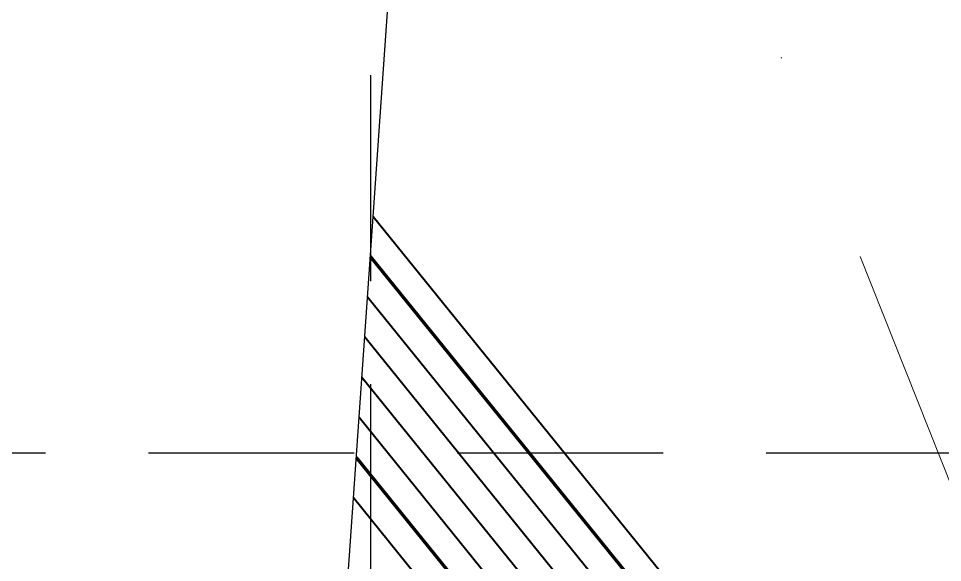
# Model space of a CAD drawing. Header units: feet. Extents: x 6037 to 11520, y 4436 to 7866.
# Drawn here: x 10365.1 to 10466, y 5968 to 6027.5 of the extents above; entities that cross this region are included whole.
import ezdxf

# ---------------------------------------------------------------- set-up
doc = ezdxf.new("R2010")
doc.units = ezdxf.units.FT
doc.header["$LTSCALE"] = 0.4
doc.header["$MEASUREMENT"] = 0
for name, pattern in [('DASHED2', [0.375, 0.25, -0.125]), ('DGN Style 4', [233.366589, 116.610413, -58.305206, 0.145763, -58.305206]), ('HIDDEN', [0.375, 0.25, -0.125])]:
    doc.linetypes.add(name, pattern=pattern)
doc.layers.add('grid', color=254, linetype='HIDDEN')
doc.layers.add('Level 1', color=7, linetype='Continuous')

msp = doc.modelspace()

# ---------------------------------------------------------------- linework, layer by layer
at = {"layer": 'grid', "color": 252, "linetype": 'DASHED2', "ltscale": 225}
for p, q in [((10403.52, 7776.26), (10403.52, 4782.14)), ((6126.74, 5980.01), (11429.95, 5980.01))]:
    msp.add_line(p, q, dxfattribs=at)
at = {"layer": 'Level 1', "color": 5, "linetype": 'DGN Style 4', "lineweight": 0}
msp.add_line((10508.71, 5871.31), (10438.22, 6048.76), dxfattribs=at)
at = {"layer": 'Level 1', "color": 5, "linetype": 'Continuous', "lineweight": 40}
for p, q in [((10403.8, 6005.83), (10455.31, 5942.21)), ((10403.18, 5997.06), (10450.65, 5938.43)), ((10402.88, 5992.67), (10448.32, 5936.54)), ((10402.57, 5988.29), (10445.98, 5934.66)), ((10402.26, 5983.9), (10443.65, 5932.77)), ((10401.64, 5975.12), (10438.99, 5928.99))]:
    msp.add_line(p, q, dxfattribs=at)
at = {"layer": 'Level 1', "color": 5, "linetype": 'Continuous', "lineweight": 70}
for p, q in [((10403.49, 6001.45), (10452.98, 5940.32)), ((10401.95, 5979.51), (10441.32, 5930.88))]:
    msp.add_line(p, q, dxfattribs=at)
at = {"layer": 'Level 1', "flags": 128}
msp.add_lwpolyline([(10321.28, 4831.4), (10431.33, 6397.65), (10458.48, 7358.89)], dxfattribs=at)

doc.saveas('drawing.dxf')
